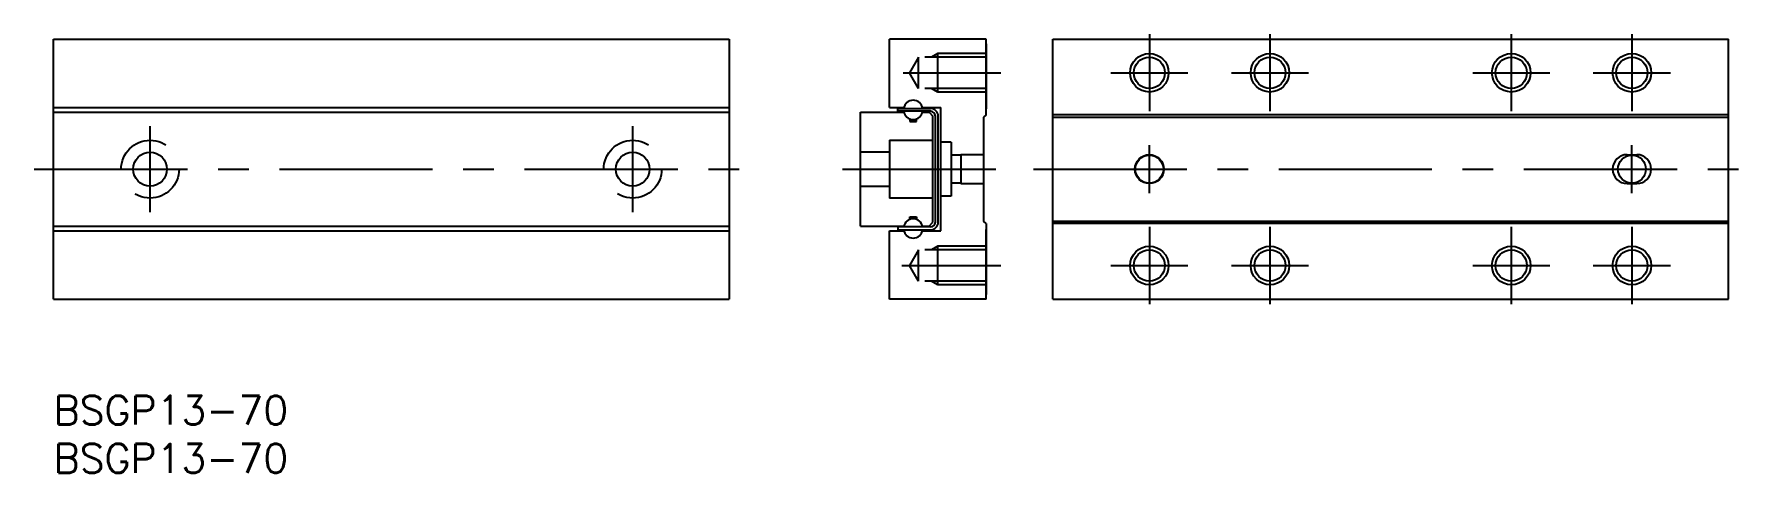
# Model space of a CAD drawing. Extents: x -2 to 176, y -8 to 38.
import ezdxf

# ---------------------------------------------------------------- set-up
doc = ezdxf.new("R2010")
doc.units = 0
doc.header["$LTSCALE"] = 0.5
doc.linetypes.add('CENTER', pattern=[50.8, 31.75, -6.35, 6.35, -6.35])
doc.linetypes.add('DASHED', pattern=[19.05, 12.7, -6.35])
for name, color, linetype in [('MSM_CENTER', 1, 'CENTER'), ('MSM_CONTINUOUS', 7, 'CONTINUOUS'), ('MSM_DASHED', 4, 'DASHED'), ('MSM_NARROW', 5, 'CONTINUOUS'), ('MSM_PART_NUMBER', 7, 'CONTINUOUS')]:
    doc.layers.add(name, color=color, linetype=linetype)
doc.styles.get("Standard").update_dxf_attribs({"font": 'txt.shx', "height": 3, "bigfont": 'bigfont.shx'})

# ---------------------------------------------------------------- blocks, each defined once
blk = doc.blocks.new('*U2')
at = {"layer": 'MSM_PART_NUMBER'}
blk.add_text('BSGP13-70', height=3, dxfattribs=at).set_placement((0, -3))
blk = doc.blocks.new('*U3')
at = {"layer": 'MSM_PART_NUMBER'}
blk.add_text('BSGP13-70', height=3, dxfattribs=at).set_placement((0, -8))

msp = doc.modelspace()

# ---------------------------------------------------------------- linework, layer by layer
at = {"layer": 'MSM_CENTER'}
for p, q in [((113.53, 37.5), (113.53, 29.5)), ((126.03, 37.5), (126.03, 29.5)), ((151.03, 37.5), (151.03, 29.5)), ((163.53, 37.5), (163.53, 29.5)), ((88.02, 33.5), (98.16, 33.5)), ((109.53, 33.5), (117.53, 33.5)), ((122.03, 33.5), (130.03, 33.5)), ((147.03, 33.5), (155.03, 33.5)), ((159.53, 33.5), (167.53, 33.5)), ((10, 19.05), (10, 27.95)), ((60, 19.05), (60, 27.95)), ((113.53, 21), (113.53, 26)), ((163.53, 21), (163.53, 26)), ((-2, 23.5), (72, 23.5)), ((81.75, 23.5), (98.16, 23.5)), ((101.53, 23.5), (175.53, 23.5)), ((113.53, 17.5), (113.53, 9.5)), ((126.03, 17.5), (126.03, 9.5)), ((151.03, 17.5), (151.03, 9.5)), ((163.53, 17.5), (163.53, 9.5)), ((87.87, 13.5), (98.16, 13.5)), ((109.53, 13.5), (117.53, 13.5)), ((122.03, 13.5), (130.03, 13.5)), ((147.03, 13.5), (155.03, 13.5)), ((159.53, 13.5), (167.53, 13.5))]:
    msp.add_line(p, q, dxfattribs=at)
at = {"layer": 'MSM_CONTINUOUS'}
for p, q in [((0, 37), (70, 37)), ((0, 10), (0, 37)), ((70, 37), (70, 10)), ((86.61, 29.9), (86.61, 37)), ((96.61, 37), (86.61, 37)), ((96.61, 29.15), (96.61, 37)), ((96.61, 36.5), (96.61, 29.75)), ((103.53, 37), (173.53, 37)), ((103.53, 10), (103.53, 37)), ((173.53, 10), (173.53, 37)), ((0, 29.9), (70, 29.9)), ((0, 29.4), (70, 29.4)), ((83.61, 29.4), (88.09, 29.4)), ((83.61, 17.6), (83.61, 29.4)), ((86.61, 29.9), (88.09, 29.9)), ((87.46, 29.8), (90.86, 29.8)), ((87.46, 29.5), (87.46, 29.8)), ((90.86, 29.5), (87.46, 29.5)), ((88.71, 28.71), (88.71, 28.46)), ((88.71, 28.46), (89.41, 28.46)), ((89.41, 28.46), (89.41, 28.71)), ((90.03, 29.9), (91.91, 29.9)), ((90.03, 29.4), (90.71, 29.4)), ((90.71, 29.4), (91.11, 29)), ((91.11, 18), (91.11, 29)), ((91.36, 18), (91.36, 29)), ((91.66, 18), (91.66, 29)), ((91.91, 17.1), (91.91, 29.9)), ((96.61, 29.15), (96.36, 28.9)), ((96.36, 28.9), (96.36, 18.1)), ((173.53, 29.15), (103.53, 29.15)), ((103.53, 28.9), (173.53, 28.9)), ((93.01, 26.3), (91.91, 26.3)), ((93.01, 26.3), (93.01, 20.7)), ((163.03, 25), (164.03, 25)), ((163.03, 22), (164.03, 22)), ((93.01, 20.7), (91.91, 20.7)), ((88.71, 18.54), (89.41, 18.54)), ((88.71, 18.29), (88.71, 18.54)), ((89.41, 18.54), (89.41, 18.29)), ((90.71, 17.6), (91.11, 18)), ((96.61, 17.85), (96.36, 18.1)), ((96.61, 17.85), (96.61, 10.5)), ((103.53, 18.1), (173.53, 18.1)), ((173.53, 17.85), (103.53, 17.85)), ((0, 17.6), (70, 17.6)), ((0, 17.1), (70, 17.1)), ((83.61, 17.6), (88.09, 17.6)), ((86.61, 10), (86.61, 17.1)), ((86.61, 17.1), (88.09, 17.1)), ((90.86, 17.5), (87.46, 17.5)), ((87.46, 17.5), (87.46, 17.2)), ((87.46, 17.2), (90.86, 17.2)), ((90.03, 17.6), (90.71, 17.6)), ((90.03, 17.1), (91.91, 17.1)), ((96.61, 10), (96.61, 17.25)), ((0, 10), (70, 10)), ((96.61, 10), (86.61, 10)), ((103.53, 10), (173.53, 10))]:
    msp.add_line(p, q, dxfattribs=at)
for centre, radius in [((113.53, 33.5), 1.62), ((126.03, 33.5), 1.62), ((151.03, 33.5), 1.62), ((163.53, 33.5), 1.62), ((10, 23.5), 1.75), ((60, 23.5), 1.75), ((113.53, 23.5), 1.5), ((113.53, 23.5), 1.45), ((163.53, 23.5), 1.45), ((113.53, 13.5), 1.62), ((126.03, 13.5), 1.62), ((151.03, 13.5), 1.62), ((163.53, 13.5), 1.62)]:
    msp.add_circle(centre, radius, dxfattribs=at)
for centre, radius, start, end in [((89.06, 29.65), 1, 8.6269, 171.3731), ((89.06, 29.65), 1, 188.6269, 351.3731), ((90.86, 29), 0.8, 0, 90), ((90.86, 29), 0.5, 0, 90), ((163.03, 23.5), 1.5, 90, 270), ((164.03, 23.5), 1.5, 270, 90), ((89.06, 17.35), 1, 8.6269, 171.3731), ((90.86, 18), 0.8, 270, 0), ((90.86, 18), 0.5, 270, 0), ((89.06, 17.35), 1, 188.6269, 351.3731)]:
    msp.add_arc(centre, radius, start, end, dxfattribs=at)
at = {"layer": 'MSM_DASHED'}
for p, q in [((89.61, 35.12), (88.67, 33.5)), ((96.61, 35.12), (89.61, 35.12)), ((89.61, 31.88), (89.61, 35.12)), ((91.61, 35.5), (90.95, 35.12)), ((96.61, 35.5), (91.61, 35.5)), ((91.61, 31.5), (91.61, 35.5)), ((89.61, 31.88), (88.67, 33.5)), ((96.61, 31.88), (89.61, 31.88)), ((91.61, 31.5), (90.95, 31.88)), ((96.61, 31.5), (91.61, 31.5)), ((86.61, 25.25), (83.61, 25.25)), ((86.61, 26.5), (86.61, 20.5)), ((86.61, 26.5), (91.11, 26.5)), ((94.01, 24.95), (93.01, 24.95)), ((96.36, 25), (94.01, 25)), ((94.01, 25), (94.01, 22)), ((83.61, 21.75), (86.61, 21.75)), ((94.01, 22.05), (93.01, 22.05)), ((94.01, 22), (96.36, 22)), ((91.11, 20.5), (86.61, 20.5)), ((89.61, 15.12), (88.67, 13.5)), ((96.61, 15.12), (89.61, 15.12)), ((89.61, 11.88), (89.61, 15.12)), ((91.61, 15.5), (90.95, 15.12)), ((96.61, 15.5), (91.61, 15.5)), ((91.61, 11.5), (91.61, 15.5)), ((89.61, 11.88), (88.67, 13.5)), ((96.61, 11.88), (89.61, 11.88)), ((91.61, 11.5), (90.95, 11.88)), ((96.61, 11.5), (91.61, 11.5))]:
    msp.add_line(p, q, dxfattribs=at)
for centre in [(10, 23.5), (60, 23.5)]:
    msp.add_circle(centre, 3, dxfattribs=at)
at = {"layer": 'MSM_NARROW'}
for centre in [(113.53, 33.5), (126.03, 33.5), (151.03, 33.5), (163.53, 33.5), (113.53, 13.5), (126.03, 13.5), (151.03, 13.5), (163.53, 13.5)]:
    msp.add_circle(centre, 2, dxfattribs=at)

# ---------------------------------------------------------------- block references
at = {"layer": 'MSM_CONTINUOUS'}
for name in ['*U2', '*U3']:
    msp.add_blockref(name, (0, 0), dxfattribs=at)

doc.saveas('drawing.dxf')
